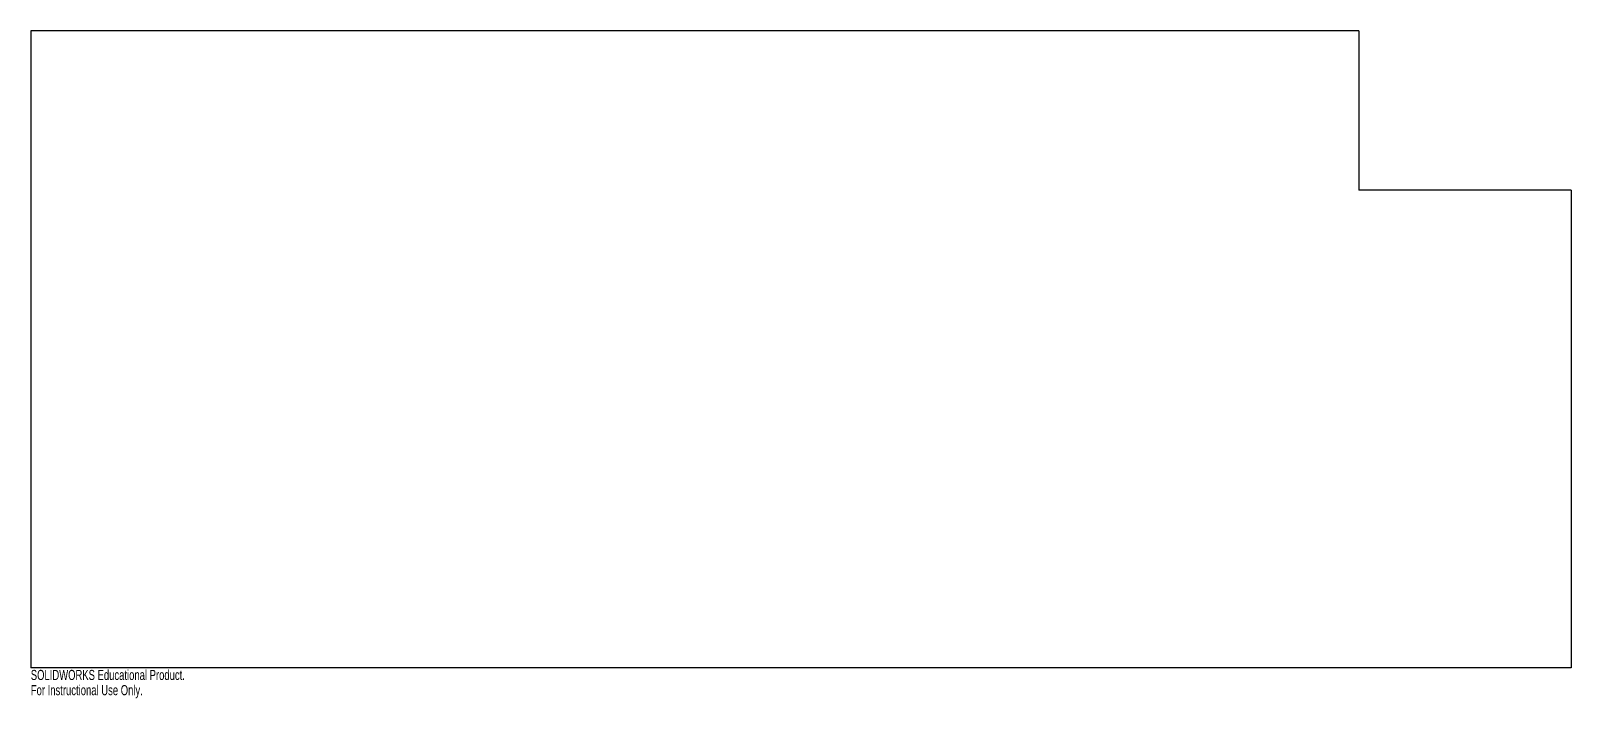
# Model space of a CAD drawing. Header units: inches. Extents: x -12.5 to 16.5, y -0.1 to 12.5.
import ezdxf

# ---------------------------------------------------------------- set-up
doc = ezdxf.new("R2010")
doc.units = ezdxf.units.IN
doc.header["$MEASUREMENT"] = 0
doc.styles.add('SLDTEXTSTYLE0', font='TXT', dxfattribs={"width": 0.7})

msp = doc.modelspace()

# ---------------------------------------------------------------- linework, layer by layer
at = {"color": 7, "linetype": 'Continuous', "lineweight": 25}
for p, q in [((-12.5, 12.5), (-12.5, 0.5)), ((12.5, 12.5), (-12.5, 12.5)), ((12.5, 12.5), (12.5, 9.5)), ((16.5, 9.5), (12.5, 9.5)), ((16.5, 9.5), (16.5, 0.5)), ((16.5, 0.5), (-12.5, 0.5))]:
    msp.add_line(p, q, dxfattribs=at)

# ---------------------------------------------------------------- texts
at = {"color": 7, "linetype": 'Continuous', "char_height": 0.1903, "attachment_point": 1, "style": 'SLDTEXTSTYLE0'}
for s, insert in [('SOLIDWORKS Educational Product.', (-12.5, 0.46)), ('For Instructional Use Only.', (-12.5, 0.174))]:
    msp.add_mtext(s, dxfattribs=dict(at, insert=insert))

doc.saveas('drawing.dxf')
